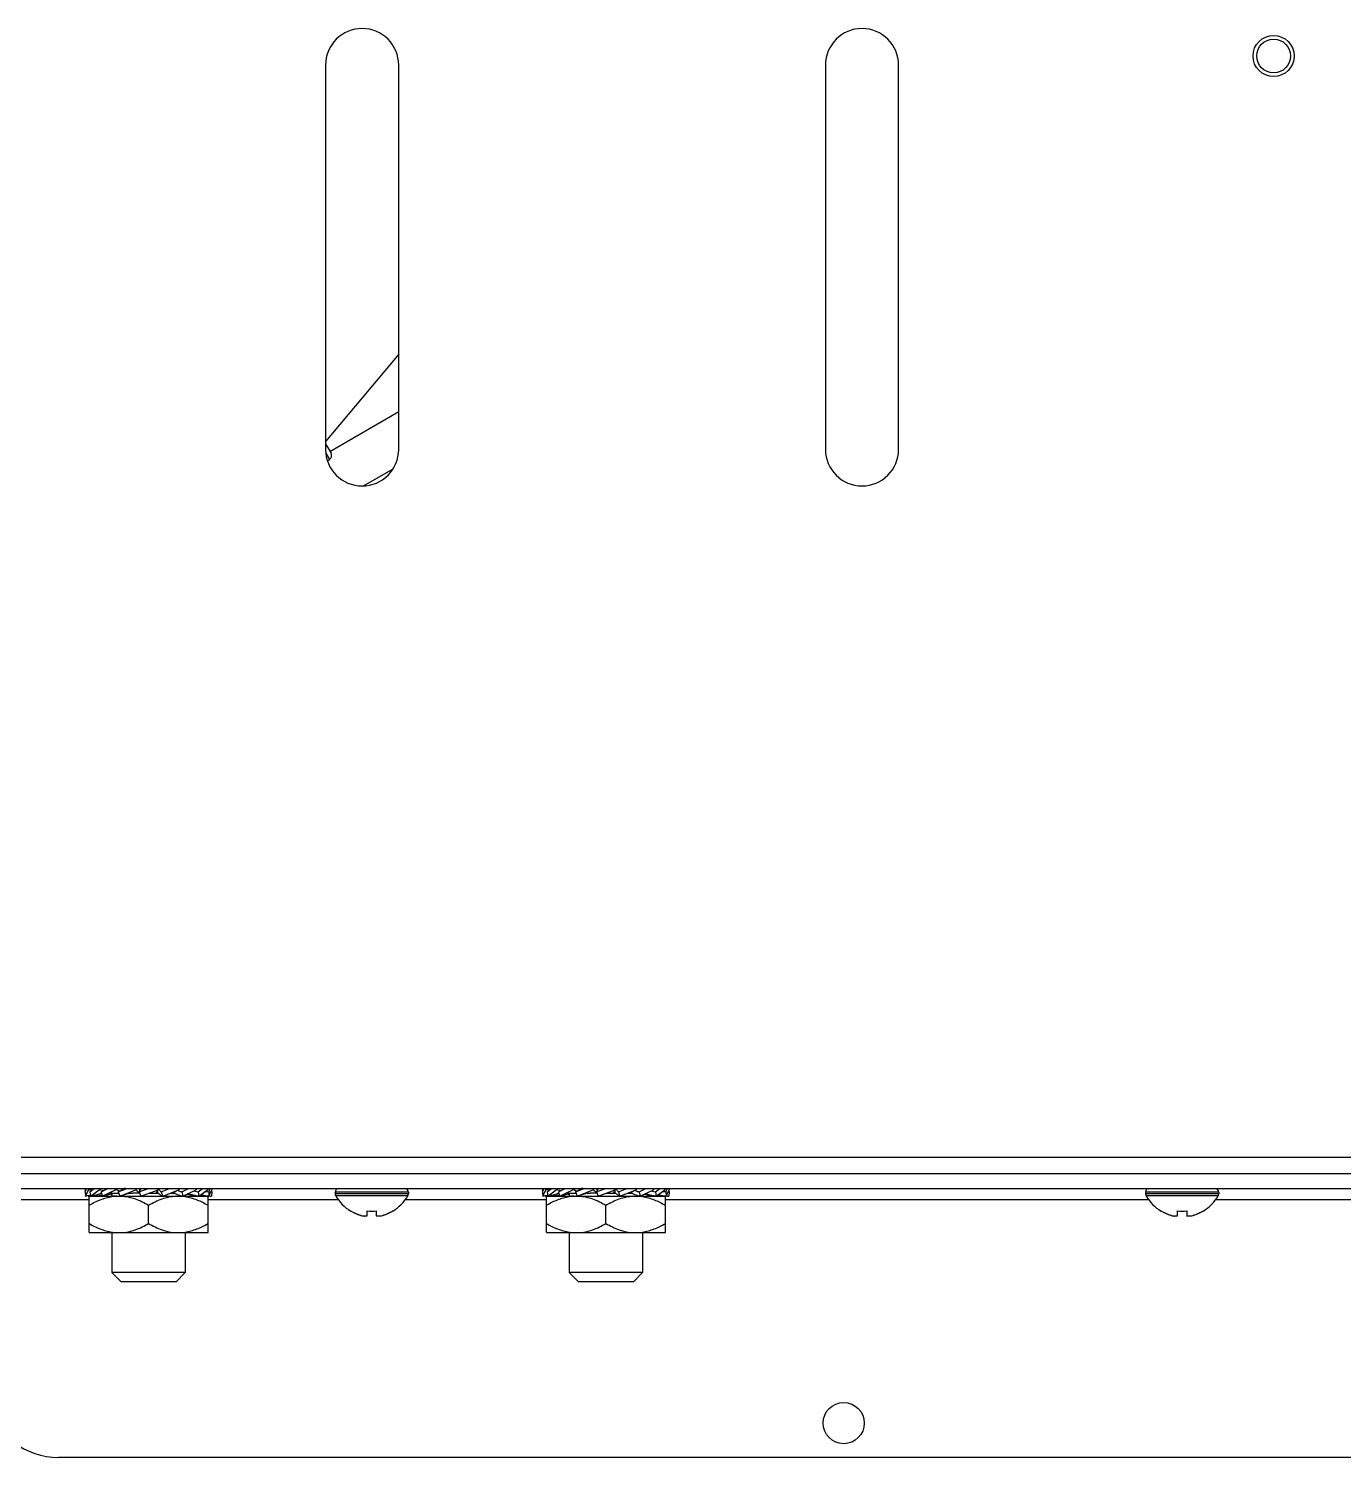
# Model space of a CAD drawing. Header units: millimetres. Extents: x -1319 to 3519, y -1539 to 2345.
# Drawn here: x 407.5 to 551.3, y 1424.2 to 1580.4 of the extents above; entities that cross this region are included whole.
import ezdxf

# ---------------------------------------------------------------- set-up
doc = ezdxf.new("R2010")
doc.units = ezdxf.units.MM
doc.header["$LTSCALE"] = 65.395
doc.layers.get('0').update_dxf_attribs({"linetype": 'CONTINUOUS'})

msp = doc.modelspace()

# ---------------------------------------------------------------- linework, layer by layer
at = {"linetype": 'Continuous'}
for p, q in [((440.01, 1576.44), (440.01, 1534.44)), ((448.01, 1534.44), (448.01, 1576.44)), ((494.66, 1576.44), (494.66, 1534.44)), ((502.66, 1534.44), (502.66, 1576.44)), ((448.01, 1544.84), (440.01, 1535.31)), ((440.49, 1534.22), (448.01, 1538.56)), ((440.01, 1535.05), (440.61, 1534.01)), ((440.04, 1534.01), (440.43, 1533.32)), ((440.21, 1533.2), (440.43, 1533.32)), ((444.15, 1530.44), (447.4, 1532.32)), ((1046.66, 1457.04), (190.66, 1457.04)), ((1046.66, 1455.24), (190.66, 1455.24)), ((211.66, 1453.64), (1025.66, 1453.64)), ((413.75, 1453.64), (413.74, 1453.49)), ((413.74, 1453.28), (413.91, 1453.64)), ((413.79, 1453.39), (413.74, 1453.49)), ((413.74, 1453.28), (413.77, 1452.81)), ((413.77, 1452.81), (414.09, 1453.49)), ((414.06, 1452.81), (414.05, 1452.85)), ((414.08, 1453.64), (414.09, 1453.49)), ((414.16, 1452.81), (414.3, 1452.81)), ((414.16, 1448.81), (414.16, 1452.81)), ((414.22, 1453.28), (414.71, 1453.64)), ((414.22, 1453.28), (414.3, 1452.81)), ((414.3, 1452.81), (415.24, 1453.49)), ((414.33, 1452.81), (427.16, 1452.81)), ((415.15, 1452.81), (414.97, 1452.94)), ((415.21, 1453.64), (415.24, 1453.49)), ((415.47, 1453.28), (416.22, 1453.64)), ((415.47, 1453.28), (415.6, 1452.81)), ((415.6, 1452.81), (417.04, 1453.49)), ((416.66, 1452.93), (416.43, 1453.04)), ((416.66, 1453.09), (416.66, 1452.81)), ((416.69, 1453.14), (417.4, 1453.14)), ((417, 1453.64), (417.04, 1453.49)), ((417.35, 1453.28), (418.28, 1453.64)), ((417.35, 1453.28), (417.51, 1452.81)), ((417.47, 1453.33), (417.45, 1453.33)), ((417.51, 1452.81), (419.28, 1453.49)), ((417.61, 1452.83), (417.51, 1452.81)), ((418.03, 1453.64), (418.03, 1453.6)), ((419.69, 1453.14), (418.94, 1453.14)), ((419.23, 1453.64), (419.28, 1453.49)), ((419.63, 1453.28), (420.62, 1453.64)), ((419.63, 1453.28), (419.81, 1452.81)), ((419.68, 1453.64), (419.68, 1453.36)), ((419.72, 1453.45), (419.72, 1453.64)), ((419.81, 1452.81), (421.69, 1453.49)), ((420.7, 1453.14), (421.64, 1453.14)), ((421.6, 1453.14), (421.6, 1453.32)), ((421.63, 1453.64), (421.69, 1453.49)), ((421.64, 1453.42), (421.64, 1453.14)), ((422.04, 1453.28), (422.96, 1453.64)), ((422.04, 1453.28), (422.2, 1452.81)), ((422.2, 1452.81), (423.97, 1453.49)), ((423.04, 1453.14), (423.29, 1453.14)), ((423.29, 1453.17), (423.29, 1453.14)), ((423.85, 1453.45), (423.87, 1453.44)), ((423.92, 1453.64), (423.97, 1453.49)), ((424.28, 1453.28), (425.03, 1453.64)), ((424.28, 1453.28), (424.41, 1452.81)), ((424.41, 1452.81), (425.85, 1453.49)), ((424.66, 1452.93), (424.66, 1452.81)), ((425.74, 1452.88), (425.72, 1452.81)), ((425.81, 1453.64), (425.85, 1453.49)), ((426.08, 1453.28), (426.57, 1453.64)), ((426.08, 1453.28), (426.17, 1452.81)), ((426.17, 1452.81), (427.1, 1453.49)), ((427.03, 1452.84), (427.02, 1452.81)), ((427.08, 1453.64), (427.1, 1453.49)), ((427.16, 1448.81), (427.16, 1452.81)), ((427.23, 1453.28), (427.4, 1453.64)), ((427.23, 1453.28), (427.26, 1452.81)), ((427.26, 1452.81), (427.58, 1453.49)), ((427.58, 1453.28), (427.53, 1453.39)), ((427.58, 1453.28), (427.55, 1452.81)), ((427.58, 1453.64), (427.58, 1453.49)), ((449.06, 1453.24), (441.06, 1453.24)), ((441.06, 1453.24), (441.06, 1453.04)), ((449.06, 1453.04), (441.06, 1453.04)), ((449.01, 1452.84), (441.11, 1452.84)), ((449.06, 1453.24), (449.06, 1453.04)), ((463.75, 1453.64), (463.74, 1453.49)), ((463.74, 1453.28), (463.91, 1453.64)), ((463.79, 1453.39), (463.74, 1453.49)), ((463.74, 1453.28), (463.77, 1452.81)), ((463.77, 1452.81), (464.09, 1453.49)), ((464.06, 1452.81), (464.05, 1452.85)), ((464.08, 1453.64), (464.09, 1453.49)), ((464.16, 1452.81), (464.3, 1452.81)), ((464.16, 1448.81), (464.16, 1452.81)), ((464.22, 1453.28), (464.71, 1453.64)), ((464.22, 1453.28), (464.3, 1452.81)), ((464.3, 1452.81), (465.24, 1453.49)), ((464.33, 1452.81), (477.16, 1452.81)), ((465.15, 1452.81), (464.97, 1452.94)), ((465.21, 1453.64), (465.24, 1453.49)), ((465.47, 1453.28), (466.22, 1453.64)), ((465.47, 1453.28), (465.6, 1452.81)), ((465.6, 1452.81), (467.04, 1453.49)), ((466.66, 1452.93), (466.43, 1453.04)), ((466.66, 1453.09), (466.66, 1452.81)), ((466.69, 1453.14), (467.4, 1453.14)), ((467, 1453.64), (467.04, 1453.49)), ((467.35, 1453.28), (468.28, 1453.64)), ((467.35, 1453.28), (467.51, 1452.81)), ((467.47, 1453.33), (467.45, 1453.33)), ((467.51, 1452.81), (469.28, 1453.49)), ((467.61, 1452.83), (467.51, 1452.81)), ((468.03, 1453.64), (468.03, 1453.6)), ((469.69, 1453.14), (468.94, 1453.14)), ((469.23, 1453.64), (469.28, 1453.49)), ((469.63, 1453.28), (470.62, 1453.64)), ((469.63, 1453.28), (469.81, 1452.81)), ((469.68, 1453.64), (469.68, 1453.36)), ((469.72, 1453.45), (469.72, 1453.64)), ((469.81, 1452.81), (471.69, 1453.49)), ((470.7, 1453.14), (471.64, 1453.14)), ((471.6, 1453.14), (471.6, 1453.32)), ((471.63, 1453.64), (471.69, 1453.49)), ((471.64, 1453.42), (471.64, 1453.14)), ((472.04, 1453.28), (472.96, 1453.64)), ((472.04, 1453.28), (472.2, 1452.81)), ((472.2, 1452.81), (473.97, 1453.49)), ((473.04, 1453.14), (473.29, 1453.14)), ((473.29, 1453.17), (473.29, 1453.14)), ((473.85, 1453.45), (473.87, 1453.44)), ((473.92, 1453.64), (473.97, 1453.49)), ((474.28, 1453.28), (475.03, 1453.64)), ((474.28, 1453.28), (474.41, 1452.81)), ((474.41, 1452.81), (475.85, 1453.49)), ((474.66, 1452.93), (474.66, 1452.81)), ((475.74, 1452.88), (475.72, 1452.81)), ((475.81, 1453.64), (475.85, 1453.49)), ((476.08, 1453.28), (476.57, 1453.64)), ((476.08, 1453.28), (476.17, 1452.81)), ((476.17, 1452.81), (477.1, 1453.49)), ((477.03, 1452.84), (477.02, 1452.81)), ((477.08, 1453.64), (477.1, 1453.49)), ((477.16, 1448.81), (477.16, 1452.81)), ((477.23, 1453.28), (477.4, 1453.64)), ((477.23, 1453.28), (477.26, 1452.81)), ((477.26, 1452.81), (477.58, 1453.49)), ((477.58, 1453.28), (477.53, 1453.39)), ((477.58, 1453.28), (477.55, 1452.81)), ((477.58, 1453.64), (477.58, 1453.49)), ((537.66, 1453.24), (529.66, 1453.24)), ((529.66, 1453.24), (529.66, 1453.04)), ((537.66, 1453.04), (529.66, 1453.04)), ((537.61, 1452.84), (529.71, 1452.84)), ((537.66, 1453.24), (537.66, 1453.04)), ((403.92, 1452.44), (414.16, 1452.44)), ((420.66, 1449.81), (420.66, 1451.81)), ((427.16, 1452.44), (441.4, 1452.44)), ((442.76, 1451.16), (442.76, 1451.19)), ((444.56, 1450.64), (444.56, 1451.19)), ((445.56, 1451.19), (445.56, 1450.64)), ((447.36, 1451.19), (447.36, 1451.16)), ((448.72, 1452.44), (464.16, 1452.44)), ((470.66, 1449.81), (470.66, 1451.81)), ((477.16, 1452.44), (530, 1452.44)), ((531.36, 1451.16), (531.36, 1451.19)), ((533.16, 1450.64), (533.16, 1451.19)), ((534.16, 1451.19), (534.16, 1450.64)), ((535.96, 1451.19), (535.96, 1451.16)), ((537.32, 1452.44), (610, 1452.44)), ((414.16, 1448.81), (427.16, 1448.81)), ((416.66, 1448.81), (416.66, 1444.44)), ((424.66, 1448.81), (424.66, 1444.44)), ((464.16, 1448.81), (477.16, 1448.81)), ((466.66, 1448.81), (466.66, 1444.44)), ((474.66, 1448.81), (474.66, 1444.44)), ((424.66, 1444.44), (416.66, 1444.44)), ((416.66, 1444.44), (417.66, 1443.44)), ((423.66, 1443.44), (417.66, 1443.44)), ((424.66, 1444.44), (423.66, 1443.44)), ((474.66, 1444.44), (466.66, 1444.44)), ((466.66, 1444.44), (467.66, 1443.44)), ((473.66, 1443.44), (467.66, 1443.44)), ((474.66, 1444.44), (473.66, 1443.44)), ((802.03, 1424.24), (410.82, 1424.24))]:
    msp.add_line(p, q, dxfattribs=at)
for points in [[(415.22, 1453.02), (415.27, 1453.03), (415.33, 1453.05), (415.4, 1453.06), (415.46, 1453.08), (415.52, 1453.09), (415.52, 1453.09)], [(415.99, 1452.9), (416.03, 1452.91), (416.15, 1452.95), (416.27, 1452.99), (416.38, 1453.02), (416.49, 1453.05), (416.6, 1453.08), (416.7, 1453.09)], [(416.7, 1453.09), (416.8, 1453.11), (416.9, 1453.12)], [(416.9, 1453.12), (417, 1453.13), (417.09, 1453.13), (417.18, 1453.14), (417.26, 1453.14), (417.34, 1453.14)], [(417.61, 1452.83), (417.81, 1452.9), (418.07, 1452.99), (418.28, 1453.06)], [(418.28, 1453.06), (418.45, 1453.1), (418.61, 1453.12), (418.76, 1453.14), (418.94, 1453.14)], [(424.88, 1453.03), (425.08, 1452.98), (425.33, 1452.9)], [(465.22, 1453.02), (465.27, 1453.03), (465.33, 1453.05), (465.4, 1453.06), (465.46, 1453.08), (465.52, 1453.09), (465.52, 1453.09)], [(465.99, 1452.9), (466.03, 1452.91), (466.15, 1452.95), (466.27, 1452.99), (466.38, 1453.02), (466.49, 1453.05), (466.6, 1453.08), (466.7, 1453.09)], [(466.7, 1453.09), (466.8, 1453.11), (466.9, 1453.12)], [(466.9, 1453.12), (467, 1453.13), (467.09, 1453.13), (467.18, 1453.14), (467.26, 1453.14), (467.34, 1453.14)], [(467.61, 1452.83), (467.81, 1452.9), (468.07, 1452.99), (468.28, 1453.06)], [(468.28, 1453.06), (468.45, 1453.1), (468.61, 1453.12), (468.76, 1453.14), (468.94, 1453.14)], [(474.88, 1453.03), (475.08, 1452.98), (475.33, 1452.9)]]:
    msp.add_lwpolyline(points, dxfattribs=at)
for centre, radius in [((543.66, 1577.44), 2.25), ((543.66, 1577.44), 1.85), ((496.66, 1427.99), 2.25)]:
    msp.add_circle(centre, radius, dxfattribs=at)
for centre, radius, start, end in [((444.01, 1576.44), 4, 0, 180), ((498.66, 1576.44), 4, 0, 180), ((444.01, 1534.44), 4, 180, 0), ((440.18, 1533.76), 0.5, 300, 30), ((498.66, 1534.44), 4, 180, 0), ((413.67, 1452.07), 1.43, 83.5196, 87.3737), ((413.59, 1455.86), 3.05, 278.6937, 280.7424), ((413.99, 1454.92), 2.12, 271.9408, 274.5322), ((413.46, 1456.51), 3.72, 280.7308, 281.9966), ((413.97, 1455.22), 2.41, 274.5623, 277.8868), ((413.32, 1457.2), 4.43, 281.9822, 282.6068), ((414.7, 1456.42), 3.65, 283.5095, 283.9295), ((417.42, 1447.8), 5.02, 92.7727, 98.6191), ((413.48, 1445.92), 8.41, 61.8141, 62.2543), ((427.75, 1460.69), 8.22, 241.7906, 242.2415), ((423.91, 1447.9), 4.92, 84.197, 87.258), ((423.89, 1447.7), 5.12, 81.4098, 84.198), ((424.03, 1450.54), 2.67, 68.6757, 70.3441), ((427.33, 1454.92), 2.12, 265.4678, 268.0592), ((427.65, 1454.7), 1.43, 263.4865, 267.3506), ((441.46, 1453.24), 0.4, 90, 180), ((441.46, 1453.04), 0.4, 180, 210.3012), ((445.26, 1455.26), 4.8, 210.3012, 238.6273), ((445.26, 1455.26), 4.8, 210.3012, 238.6273), ((444.86, 1455.26), 4.8, 301.3727, 329.6988), ((444.86, 1455.26), 4.8, 301.3727, 329.6988), ((448.66, 1453.24), 0.4, 0, 90), ((448.66, 1453.04), 0.4, 329.6988, 0), ((463.67, 1452.07), 1.43, 83.5196, 87.3737), ((463.59, 1455.86), 3.05, 278.6937, 280.7424), ((463.99, 1454.92), 2.12, 271.9408, 274.5322), ((463.46, 1456.51), 3.72, 280.7308, 281.9966), ((463.97, 1455.22), 2.41, 274.5623, 277.8868), ((463.32, 1457.2), 4.43, 281.9822, 282.6068), ((464.7, 1456.42), 3.65, 283.5095, 283.9295), ((467.42, 1447.8), 5.02, 92.7727, 98.6191), ((463.48, 1445.92), 8.41, 61.8141, 62.2543), ((477.75, 1460.69), 8.22, 241.7906, 242.2415), ((473.91, 1447.9), 4.92, 84.197, 87.258), ((473.89, 1447.7), 5.12, 81.4098, 84.198), ((474.03, 1450.54), 2.67, 68.6757, 70.3441), ((477.33, 1454.92), 2.12, 265.4678, 268.0592), ((477.65, 1454.7), 1.43, 263.4865, 267.3506), ((530.06, 1453.24), 0.4, 90, 180), ((530.06, 1453.04), 0.4, 180, 210.3012), ((533.86, 1455.26), 4.8, 210.3012, 238.6273), ((533.86, 1455.26), 4.8, 210.3012, 238.6273), ((533.46, 1455.26), 4.8, 301.3727, 329.6988), ((533.46, 1455.26), 4.8, 301.3727, 329.6988), ((537.26, 1453.24), 0.4, 0, 90), ((537.26, 1453.04), 0.4, 329.6988, 0), ((445.25, 1455.24), 4.75, 238.4659, 241.0313), ((445.06, 1454.96), 3.8, 262.4351, 277.5649), ((444.87, 1455.24), 4.75, 298.9687, 301.5341), ((533.85, 1455.24), 4.75, 238.4659, 241.0313), ((533.66, 1454.96), 3.8, 262.4351, 277.5649), ((533.47, 1455.24), 4.75, 298.9687, 301.5341), ((445.24, 1455.24), 4.75, 241.0316, 241.9926), ((445.24, 1455.24), 4.75, 241.9926, 243.3187), ((445.24, 1455.24), 4.74, 243.3188, 244.4598), ((445.24, 1455.23), 4.74, 244.4598, 245.4278), ((445.24, 1455.23), 4.73, 245.4278, 246.6825), ((445.24, 1455.22), 4.73, 246.6826, 247.4526), ((445.23, 1455.22), 4.72, 247.4524, 248.9975), ((445.23, 1455.21), 4.72, 248.9977, 249.4819), ((445.23, 1455.2), 4.7, 249.4813, 251.5344), ((445.22, 1455.18), 4.68, 251.535, 252.6227), ((445.22, 1455.16), 4.67, 252.6228, 253.6051), ((445.21, 1455.13), 4.64, 253.6036, 255.6824), ((444.31, 1452.63), 2.01, 262.7259, 264.7415), ((444.31, 1452.61), 1.98, 264.7442, 265.3991), ((444.31, 1452.6), 1.97, 265.3984, 266.7833), ((444.31, 1452.59), 1.96, 266.7841, 267.6235), ((444.31, 1452.58), 1.96, 267.6234, 268.8455), ((444.31, 1452.58), 1.95, 268.8459, 270.9258), ((444.31, 1452.58), 1.95, 270.9261, 271.9964), ((444.31, 1452.59), 1.96, 271.9964, 273.0228), ((444.31, 1452.6), 1.97, 273.0233, 274.286), ((444.31, 1452.61), 1.98, 274.2856, 275.1372), ((444.31, 1452.63), 2.01, 275.1401, 277.2744), ((445.81, 1452.63), 2.01, 262.7256, 264.8598), ((445.81, 1452.61), 1.98, 264.8627, 265.7144), ((445.81, 1452.6), 1.97, 265.714, 266.9766), ((445.81, 1452.59), 1.96, 266.9771, 268.0037), ((445.81, 1452.58), 1.95, 268.0037, 269.0738), ((445.81, 1452.58), 1.95, 269.0741, 270.1995), ((445.81, 1452.58), 1.95, 270.1995, 271.1541), ((445.81, 1452.58), 1.95, 271.1545, 272.3767), ((445.81, 1452.59), 1.96, 272.3765, 273.2159), ((445.81, 1452.6), 1.97, 273.2167, 274.6016), ((445.81, 1452.61), 1.98, 274.6009, 275.2558), ((445.81, 1452.63), 2.01, 275.2585, 277.2741), ((444.91, 1455.13), 4.64, 284.3176, 286.3964), ((444.9, 1455.16), 4.67, 286.3949, 287.3772), ((444.9, 1455.18), 4.68, 287.3773, 288.465), ((444.89, 1455.2), 4.7, 288.4656, 290.5187), ((444.89, 1455.21), 4.72, 290.5181, 291.0023), ((444.89, 1455.22), 4.72, 291.0025, 292.5476), ((444.88, 1455.22), 4.73, 292.5474, 293.3174), ((444.88, 1455.23), 4.73, 293.3175, 294.5722), ((444.88, 1455.23), 4.74, 294.5722, 295.5402), ((444.88, 1455.24), 4.74, 295.5402, 296.6812), ((444.88, 1455.24), 4.75, 296.6813, 298.0074), ((444.88, 1455.24), 4.75, 298.0074, 298.9684), ((533.84, 1455.24), 4.75, 241.0316, 241.9926), ((533.84, 1455.24), 4.75, 241.9926, 243.3187), ((533.84, 1455.24), 4.74, 243.3188, 244.4598), ((533.84, 1455.23), 4.74, 244.4598, 245.4278), ((533.84, 1455.23), 4.73, 245.4278, 246.6825), ((533.84, 1455.22), 4.73, 246.6826, 247.4526), ((533.83, 1455.22), 4.72, 247.4524, 248.9975), ((533.83, 1455.21), 4.72, 248.9977, 249.4819), ((533.83, 1455.2), 4.7, 249.4813, 251.5344), ((533.82, 1455.18), 4.68, 251.535, 252.6227), ((533.82, 1455.16), 4.67, 252.6228, 253.6051), ((533.81, 1455.13), 4.64, 253.6036, 255.6824), ((532.91, 1452.63), 2.01, 262.7259, 264.7415), ((532.91, 1452.61), 1.98, 264.7442, 265.3991), ((532.91, 1452.6), 1.97, 265.3984, 266.7833), ((532.91, 1452.59), 1.96, 266.7841, 267.6235), ((532.91, 1452.58), 1.96, 267.6234, 268.8455), ((532.91, 1452.58), 1.95, 268.8459, 270.9258), ((532.91, 1452.58), 1.95, 270.9261, 271.9964), ((532.91, 1452.59), 1.96, 271.9964, 273.0228), ((532.91, 1452.6), 1.97, 273.0233, 274.286), ((532.91, 1452.61), 1.98, 274.2856, 275.1372), ((532.91, 1452.63), 2.01, 275.1401, 277.2744), ((534.41, 1452.63), 2.01, 262.7256, 264.8598), ((534.41, 1452.61), 1.98, 264.8627, 265.7144), ((534.41, 1452.6), 1.97, 265.714, 266.9766), ((534.41, 1452.59), 1.96, 266.9771, 268.0037), ((534.41, 1452.58), 1.95, 268.0037, 269.0738), ((534.41, 1452.58), 1.95, 269.0741, 270.1995), ((534.41, 1452.58), 1.95, 270.1995, 271.1541), ((534.41, 1452.58), 1.95, 271.1545, 272.3767), ((534.41, 1452.59), 1.96, 272.3765, 273.2159), ((534.41, 1452.6), 1.97, 273.2167, 274.6016), ((534.41, 1452.61), 1.98, 274.6009, 275.2558), ((534.41, 1452.63), 2.01, 275.2585, 277.2741), ((533.51, 1455.13), 4.64, 284.3176, 286.3964), ((533.5, 1455.16), 4.67, 286.3949, 287.3772), ((533.5, 1455.18), 4.68, 287.3773, 288.465), ((533.49, 1455.2), 4.7, 288.4656, 290.5187), ((533.49, 1455.21), 4.72, 290.5181, 291.0023), ((533.49, 1455.22), 4.72, 291.0025, 292.5476), ((533.48, 1455.22), 4.73, 292.5474, 293.3174), ((533.48, 1455.23), 4.73, 293.3175, 294.5722), ((533.48, 1455.23), 4.74, 294.5722, 295.5402), ((533.48, 1455.24), 4.74, 295.5402, 296.6812), ((533.48, 1455.24), 4.75, 296.6813, 298.0074), ((533.48, 1455.24), 4.75, 298.0074, 298.9684), ((417.42, 1453.82), 5.02, 261.3809, 267.2273), ((423.9, 1453.82), 5.02, 272.7728, 278.6191), ((467.42, 1453.82), 5.02, 261.3809, 267.2273), ((473.9, 1453.82), 5.02, 272.7728, 278.6191), ((410.82, 1432.24), 8, 195, 270)]:
    msp.add_arc(centre, radius, start, end, dxfattribs=at)
for points, knots in [([(414.05, 1452.84), (414.02, 1452.83), (413.93, 1452.82), (413.84, 1452.81), (413.77, 1452.81)], [0, 0, 0, 0, 0.24495, 1, 1, 1, 1]), ([(414.43, 1453.44), (414.4, 1453.45), (414.29, 1453.47), (414.18, 1453.49), (414.09, 1453.49)], [0, 0, 0, 0, 0.26134, 1, 1, 1, 1]), ([(414.16, 1451.81), (414.55, 1452.04), (415.36, 1452.44), (416.23, 1452.69), (416.67, 1452.76)], [0, 0, 0, 0, 0.504056, 1, 1, 1, 1]), ([(415.22, 1453.02), (415.07, 1452.97), (414.78, 1452.87), (414.46, 1452.82), (414.3, 1452.81)], [0, 0, 0, 0, 0.480304, 1, 1, 1, 1]), ([(415.69, 1453.39), (415.65, 1453.4), (415.51, 1453.45), (415.35, 1453.49), (415.24, 1453.49)], [0, 0, 0, 0, 0.268843, 1, 1, 1, 1]), ([(415.52, 1453.11), (415.5, 1453.11), (415.44, 1453.1), (415.37, 1453.08), (415.32, 1453.07)], [0, 0, 0, 0, 0.244994, 1, 1, 1, 1]), ([(415.99, 1452.9), (415.93, 1452.87), (415.81, 1452.83), (415.67, 1452.81), (415.6, 1452.81)], [0, 0, 0, 0, 0.480578, 1, 1, 1, 1]), ([(416.66, 1453.14), (416.64, 1453.14), (416.58, 1453.13), (416.51, 1453.13), (416.47, 1453.12)], [0, 0, 0, 0, 0.242812, 1, 1, 1, 1]), ([(417.4, 1453.36), (417.34, 1453.4), (417.22, 1453.45), (417.1, 1453.49), (417.04, 1453.49)], [0, 0, 0, 0, 0.536436, 1, 1, 1, 1]), ([(418.04, 1453.62), (417.95, 1453.59), (417.78, 1453.5), (417.63, 1453.4), (417.55, 1453.35)], [0, 0, 0, 0, 0.510804, 1, 1, 1, 1]), ([(417.64, 1452.81), (417.91, 1452.8), (418.43, 1452.73), (419.47, 1452.44), (420.19, 1452.08), (420.66, 1451.81)], [0, 0, 0, 0, 0.247035, 0.495854, 1, 1, 1, 1]), ([(419.59, 1453.18), (419.56, 1453.2), (419.51, 1453.26), (419.43, 1453.36), (419.36, 1453.44), (419.31, 1453.49), (419.28, 1453.49)], [0, 0, 0, 0, 0.25615, 0.543322, 0.808801, 1, 1, 1, 1]), ([(419.68, 1453.14), (419.66, 1453.14), (419.62, 1453.15), (419.59, 1453.17), (419.59, 1453.18)], [0, 0, 0, 0, 0.738523, 1, 1, 1, 1]), ([(419.79, 1453.58), (419.77, 1453.55), (419.74, 1453.49), (419.7, 1453.4), (419.68, 1453.34), (419.65, 1453.3), (419.64, 1453.28), (419.63, 1453.28)], [0, 0, 0, 0, 0.288248, 0.592232, 0.846443, 0.936971, 1, 1, 1, 1]), ([(419.86, 1453.64), (419.85, 1453.64), (419.82, 1453.62), (419.8, 1453.59), (419.79, 1453.58)], [0, 0, 0, 0, 0.385296, 1, 1, 1, 1]), ([(420.66, 1451.81), (421.13, 1452.08), (421.86, 1452.44), (422.89, 1452.73), (423.41, 1452.8), (423.68, 1452.81)], [0, 0, 0, 0, 0.504147, 0.752966, 1, 1, 1, 1]), ([(421.46, 1453.14), (421.47, 1453.14), (421.5, 1453.16), (421.52, 1453.18), (421.53, 1453.2)], [0, 0, 0, 0, 0.385278, 1, 1, 1, 1]), ([(421.53, 1453.2), (421.55, 1453.22), (421.58, 1453.28), (421.62, 1453.37), (421.64, 1453.44), (421.67, 1453.48), (421.68, 1453.49), (421.69, 1453.49)], [0, 0, 0, 0, 0.288293, 0.592314, 0.84649, 0.936984, 1, 1, 1, 1]), ([(421.64, 1453.64), (421.66, 1453.64), (421.7, 1453.63), (421.73, 1453.6), (421.73, 1453.6)], [0, 0, 0, 0, 0.738173, 1, 1, 1, 1]), ([(421.64, 1453.14), (421.65, 1453.14), (421.69, 1453.13), (421.77, 1453.08), (421.89, 1452.99), (422.01, 1452.89), (422.12, 1452.83), (422.17, 1452.81), (422.2, 1452.81)], [0, 0, 0, 0, 0.074902, 0.173232, 0.436208, 0.741007, 0.882399, 1, 1, 1, 1]), ([(421.73, 1453.6), (421.76, 1453.57), (421.81, 1453.51), (421.89, 1453.41), (421.96, 1453.33), (422.01, 1453.29), (422.04, 1453.28)], [0, 0, 0, 0, 0.256208, 0.543209, 0.808851, 1, 1, 1, 1]), ([(423.28, 1453.16), (423.37, 1453.19), (423.54, 1453.27), (423.69, 1453.38), (423.77, 1453.42)], [0, 0, 0, 0, 0.510686, 1, 1, 1, 1]), ([(423.29, 1453.14), (423.35, 1453.14), (423.49, 1453.11), (423.77, 1453.01), (423.99, 1452.91), (424.16, 1452.86)], [0, 0, 0, 0, 0.202374, 0.442361, 1, 1, 1, 1]), ([(423.92, 1453.41), (423.98, 1453.38), (424.1, 1453.32), (424.22, 1453.29), (424.28, 1453.28)], [0, 0, 0, 0, 0.536764, 1, 1, 1, 1]), ([(424.16, 1452.86), (424.18, 1452.85), (424.26, 1452.83), (424.34, 1452.81), (424.41, 1452.81)], [0, 0, 0, 0, 0.256921, 1, 1, 1, 1]), ([(424.65, 1452.76), (425.09, 1452.69), (425.96, 1452.44), (426.77, 1452.04), (427.16, 1451.81)], [0, 0, 0, 0, 0.495945, 1, 1, 1, 1]), ([(424.99, 1453.09), (425.08, 1453.07), (425.32, 1453), (425.7, 1452.88), (426.01, 1452.82), (426.17, 1452.81)], [0, 0, 0, 0, 0.231154, 0.60912, 1, 1, 1, 1]), ([(425, 1453.03), (425.02, 1453.02), (425.14, 1452.98), (425.24, 1452.93), (425.33, 1452.9)], [0, 0, 0, 0, 0.246484, 1, 1, 1, 1]), ([(425.33, 1452.9), (425.39, 1452.87), (425.52, 1452.83), (425.65, 1452.81), (425.72, 1452.81)], [0, 0, 0, 0, 0.480598, 1, 1, 1, 1]), ([(425.63, 1453.39), (425.67, 1453.37), (425.81, 1453.33), (425.97, 1453.29), (426.08, 1453.28)], [0, 0, 0, 0, 0.268915, 1, 1, 1, 1]), ([(426.35, 1452.94), (426.45, 1452.91), (426.67, 1452.85), (426.9, 1452.81), (427.02, 1452.81)], [0, 0, 0, 0, 0.482489, 1, 1, 1, 1]), ([(426.39, 1452.97), (426.45, 1452.96), (426.7, 1452.89), (426.96, 1452.83), (427.16, 1452.82)], [0, 0, 0, 0, 0.242503, 1, 1, 1, 1]), ([(426.89, 1453.33), (426.92, 1453.33), (427.03, 1453.3), (427.14, 1453.28), (427.23, 1453.28)], [0, 0, 0, 0, 0.262022, 1, 1, 1, 1]), ([(427.27, 1452.84), (427.3, 1452.83), (427.39, 1452.82), (427.48, 1452.81), (427.55, 1452.81)], [0, 0, 0, 0, 0.24495, 1, 1, 1, 1]), ([(464.05, 1452.84), (464.02, 1452.83), (463.93, 1452.82), (463.84, 1452.81), (463.77, 1452.81)], [0, 0, 0, 0, 0.24495, 1, 1, 1, 1]), ([(464.43, 1453.44), (464.4, 1453.45), (464.29, 1453.47), (464.18, 1453.49), (464.09, 1453.49)], [0, 0, 0, 0, 0.26134, 1, 1, 1, 1]), ([(464.16, 1451.81), (464.55, 1452.04), (465.36, 1452.44), (466.23, 1452.69), (466.67, 1452.76)], [0, 0, 0, 0, 0.504056, 1, 1, 1, 1]), ([(465.22, 1453.02), (465.07, 1452.97), (464.78, 1452.87), (464.46, 1452.82), (464.3, 1452.81)], [0, 0, 0, 0, 0.480304, 1, 1, 1, 1]), ([(465.69, 1453.39), (465.65, 1453.4), (465.51, 1453.45), (465.35, 1453.49), (465.24, 1453.49)], [0, 0, 0, 0, 0.268843, 1, 1, 1, 1]), ([(465.52, 1453.11), (465.5, 1453.11), (465.44, 1453.1), (465.37, 1453.08), (465.32, 1453.07)], [0, 0, 0, 0, 0.244994, 1, 1, 1, 1]), ([(465.99, 1452.9), (465.93, 1452.87), (465.81, 1452.83), (465.67, 1452.81), (465.6, 1452.81)], [0, 0, 0, 0, 0.480578, 1, 1, 1, 1]), ([(466.66, 1453.14), (466.64, 1453.14), (466.58, 1453.13), (466.51, 1453.13), (466.47, 1453.12)], [0, 0, 0, 0, 0.242812, 1, 1, 1, 1]), ([(467.4, 1453.36), (467.34, 1453.4), (467.22, 1453.45), (467.1, 1453.49), (467.04, 1453.49)], [0, 0, 0, 0, 0.536436, 1, 1, 1, 1]), ([(468.04, 1453.62), (467.95, 1453.59), (467.78, 1453.5), (467.63, 1453.4), (467.55, 1453.35)], [0, 0, 0, 0, 0.510804, 1, 1, 1, 1]), ([(467.64, 1452.81), (467.91, 1452.8), (468.43, 1452.73), (469.47, 1452.44), (470.19, 1452.08), (470.66, 1451.81)], [0, 0, 0, 0, 0.247035, 0.495854, 1, 1, 1, 1]), ([(469.59, 1453.18), (469.56, 1453.2), (469.51, 1453.26), (469.43, 1453.36), (469.36, 1453.44), (469.31, 1453.49), (469.28, 1453.49)], [0, 0, 0, 0, 0.25615, 0.543322, 0.808801, 1, 1, 1, 1]), ([(469.68, 1453.14), (469.66, 1453.14), (469.62, 1453.15), (469.59, 1453.17), (469.59, 1453.18)], [0, 0, 0, 0, 0.738523, 1, 1, 1, 1]), ([(469.79, 1453.58), (469.77, 1453.55), (469.74, 1453.49), (469.7, 1453.4), (469.68, 1453.34), (469.65, 1453.3), (469.64, 1453.28), (469.63, 1453.28)], [0, 0, 0, 0, 0.288248, 0.592232, 0.846443, 0.936971, 1, 1, 1, 1]), ([(469.86, 1453.64), (469.85, 1453.64), (469.82, 1453.62), (469.8, 1453.59), (469.79, 1453.58)], [0, 0, 0, 0, 0.385296, 1, 1, 1, 1]), ([(470.66, 1451.81), (471.13, 1452.08), (471.86, 1452.44), (472.89, 1452.73), (473.41, 1452.8), (473.68, 1452.81)], [0, 0, 0, 0, 0.504147, 0.752966, 1, 1, 1, 1]), ([(471.46, 1453.14), (471.47, 1453.14), (471.5, 1453.16), (471.52, 1453.18), (471.53, 1453.2)], [0, 0, 0, 0, 0.385278, 1, 1, 1, 1]), ([(471.53, 1453.2), (471.55, 1453.22), (471.58, 1453.28), (471.62, 1453.37), (471.64, 1453.44), (471.67, 1453.48), (471.68, 1453.49), (471.69, 1453.49)], [0, 0, 0, 0, 0.288293, 0.592314, 0.84649, 0.936984, 1, 1, 1, 1]), ([(471.64, 1453.64), (471.66, 1453.64), (471.7, 1453.63), (471.73, 1453.6), (471.73, 1453.6)], [0, 0, 0, 0, 0.738173, 1, 1, 1, 1]), ([(471.64, 1453.14), (471.65, 1453.14), (471.69, 1453.13), (471.77, 1453.08), (471.89, 1452.99), (472.01, 1452.89), (472.12, 1452.83), (472.17, 1452.81), (472.2, 1452.81)], [0, 0, 0, 0, 0.074902, 0.173232, 0.436208, 0.741007, 0.882399, 1, 1, 1, 1]), ([(471.73, 1453.6), (471.76, 1453.57), (471.81, 1453.51), (471.89, 1453.41), (471.96, 1453.33), (472.01, 1453.29), (472.04, 1453.28)], [0, 0, 0, 0, 0.256208, 0.543209, 0.808851, 1, 1, 1, 1]), ([(473.28, 1453.16), (473.37, 1453.19), (473.54, 1453.27), (473.69, 1453.38), (473.77, 1453.42)], [0, 0, 0, 0, 0.510686, 1, 1, 1, 1]), ([(473.29, 1453.14), (473.35, 1453.14), (473.49, 1453.11), (473.77, 1453.01), (473.99, 1452.91), (474.16, 1452.86)], [0, 0, 0, 0, 0.202374, 0.442361, 1, 1, 1, 1]), ([(473.92, 1453.41), (473.98, 1453.38), (474.1, 1453.32), (474.22, 1453.29), (474.28, 1453.28)], [0, 0, 0, 0, 0.536764, 1, 1, 1, 1]), ([(474.16, 1452.86), (474.18, 1452.85), (474.26, 1452.83), (474.34, 1452.81), (474.41, 1452.81)], [0, 0, 0, 0, 0.256921, 1, 1, 1, 1]), ([(474.65, 1452.76), (475.09, 1452.69), (475.96, 1452.44), (476.77, 1452.04), (477.16, 1451.81)], [0, 0, 0, 0, 0.495945, 1, 1, 1, 1]), ([(474.99, 1453.09), (475.08, 1453.07), (475.32, 1453), (475.7, 1452.88), (476.01, 1452.82), (476.17, 1452.81)], [0, 0, 0, 0, 0.231154, 0.60912, 1, 1, 1, 1]), ([(475, 1453.03), (475.02, 1453.02), (475.14, 1452.98), (475.24, 1452.93), (475.33, 1452.9)], [0, 0, 0, 0, 0.246484, 1, 1, 1, 1]), ([(475.33, 1452.9), (475.39, 1452.87), (475.52, 1452.83), (475.65, 1452.81), (475.72, 1452.81)], [0, 0, 0, 0, 0.480598, 1, 1, 1, 1]), ([(475.63, 1453.39), (475.67, 1453.37), (475.81, 1453.33), (475.97, 1453.29), (476.08, 1453.28)], [0, 0, 0, 0, 0.268915, 1, 1, 1, 1]), ([(476.35, 1452.94), (476.45, 1452.91), (476.67, 1452.85), (476.9, 1452.81), (477.02, 1452.81)], [0, 0, 0, 0, 0.482489, 1, 1, 1, 1]), ([(476.39, 1452.97), (476.45, 1452.96), (476.7, 1452.89), (476.96, 1452.83), (477.16, 1452.82)], [0, 0, 0, 0, 0.242503, 1, 1, 1, 1]), ([(476.89, 1453.33), (476.92, 1453.33), (477.03, 1453.3), (477.14, 1453.28), (477.23, 1453.28)], [0, 0, 0, 0, 0.262022, 1, 1, 1, 1]), ([(477.27, 1452.84), (477.3, 1452.83), (477.39, 1452.82), (477.48, 1452.81), (477.55, 1452.81)], [0, 0, 0, 0, 0.24495, 1, 1, 1, 1]), ([(414.16, 1449.81), (414.55, 1449.58), (415.36, 1449.18), (416.23, 1448.93), (416.67, 1448.86)], [0, 0, 0, 0, 0.504056, 1, 1, 1, 1]), ([(417.64, 1448.81), (417.91, 1448.82), (418.43, 1448.89), (419.47, 1449.18), (420.19, 1449.54), (420.66, 1449.81)], [0, 0, 0, 0, 0.247035, 0.495854, 1, 1, 1, 1]), ([(420.66, 1449.81), (421.13, 1449.54), (421.86, 1449.18), (422.89, 1448.89), (423.41, 1448.82), (423.68, 1448.81)], [0, 0, 0, 0, 0.504147, 0.752966, 1, 1, 1, 1]), ([(424.65, 1448.86), (425.09, 1448.93), (425.96, 1449.18), (426.77, 1449.58), (427.16, 1449.81)], [0, 0, 0, 0, 0.495945, 1, 1, 1, 1]), ([(464.16, 1449.81), (464.55, 1449.58), (465.36, 1449.18), (466.23, 1448.93), (466.67, 1448.86)], [0, 0, 0, 0, 0.504056, 1, 1, 1, 1]), ([(467.64, 1448.81), (467.91, 1448.82), (468.43, 1448.89), (469.47, 1449.18), (470.19, 1449.54), (470.66, 1449.81)], [0, 0, 0, 0, 0.247035, 0.495854, 1, 1, 1, 1]), ([(470.66, 1449.81), (471.13, 1449.54), (471.86, 1449.18), (472.89, 1448.89), (473.41, 1448.82), (473.68, 1448.81)], [0, 0, 0, 0, 0.504147, 0.752966, 1, 1, 1, 1]), ([(474.65, 1448.86), (475.09, 1448.93), (475.96, 1449.18), (476.77, 1449.58), (477.16, 1449.81)], [0, 0, 0, 0, 0.495945, 1, 1, 1, 1])]:
    msp.add_open_spline(points, degree=3, knots=knots, dxfattribs=at)
for points in [[(415.56, 1452.87), (415.43, 1452.84), (415.29, 1452.82), (415.15, 1452.81)], [(418.11, 1453.63), (418.08, 1453.63), (418.06, 1453.62), (418.04, 1453.62)], [(418.18, 1453.64), (418.16, 1453.64), (418.13, 1453.64), (418.11, 1453.63)], [(423.14, 1453.14), (423.16, 1453.14), (423.19, 1453.14), (423.21, 1453.14)], [(423.21, 1453.14), (423.24, 1453.15), (423.26, 1453.15), (423.28, 1453.16)], [(465.56, 1452.87), (465.43, 1452.84), (465.29, 1452.82), (465.15, 1452.81)], [(468.11, 1453.63), (468.08, 1453.63), (468.06, 1453.62), (468.04, 1453.62)], [(468.18, 1453.64), (468.16, 1453.64), (468.13, 1453.64), (468.11, 1453.63)], [(473.14, 1453.14), (473.16, 1453.14), (473.19, 1453.14), (473.21, 1453.14)], [(473.21, 1453.14), (473.24, 1453.15), (473.26, 1453.15), (473.28, 1453.16)]]:
    msp.add_open_spline(points, degree=3, dxfattribs=at)

doc.saveas('drawing.dxf')
